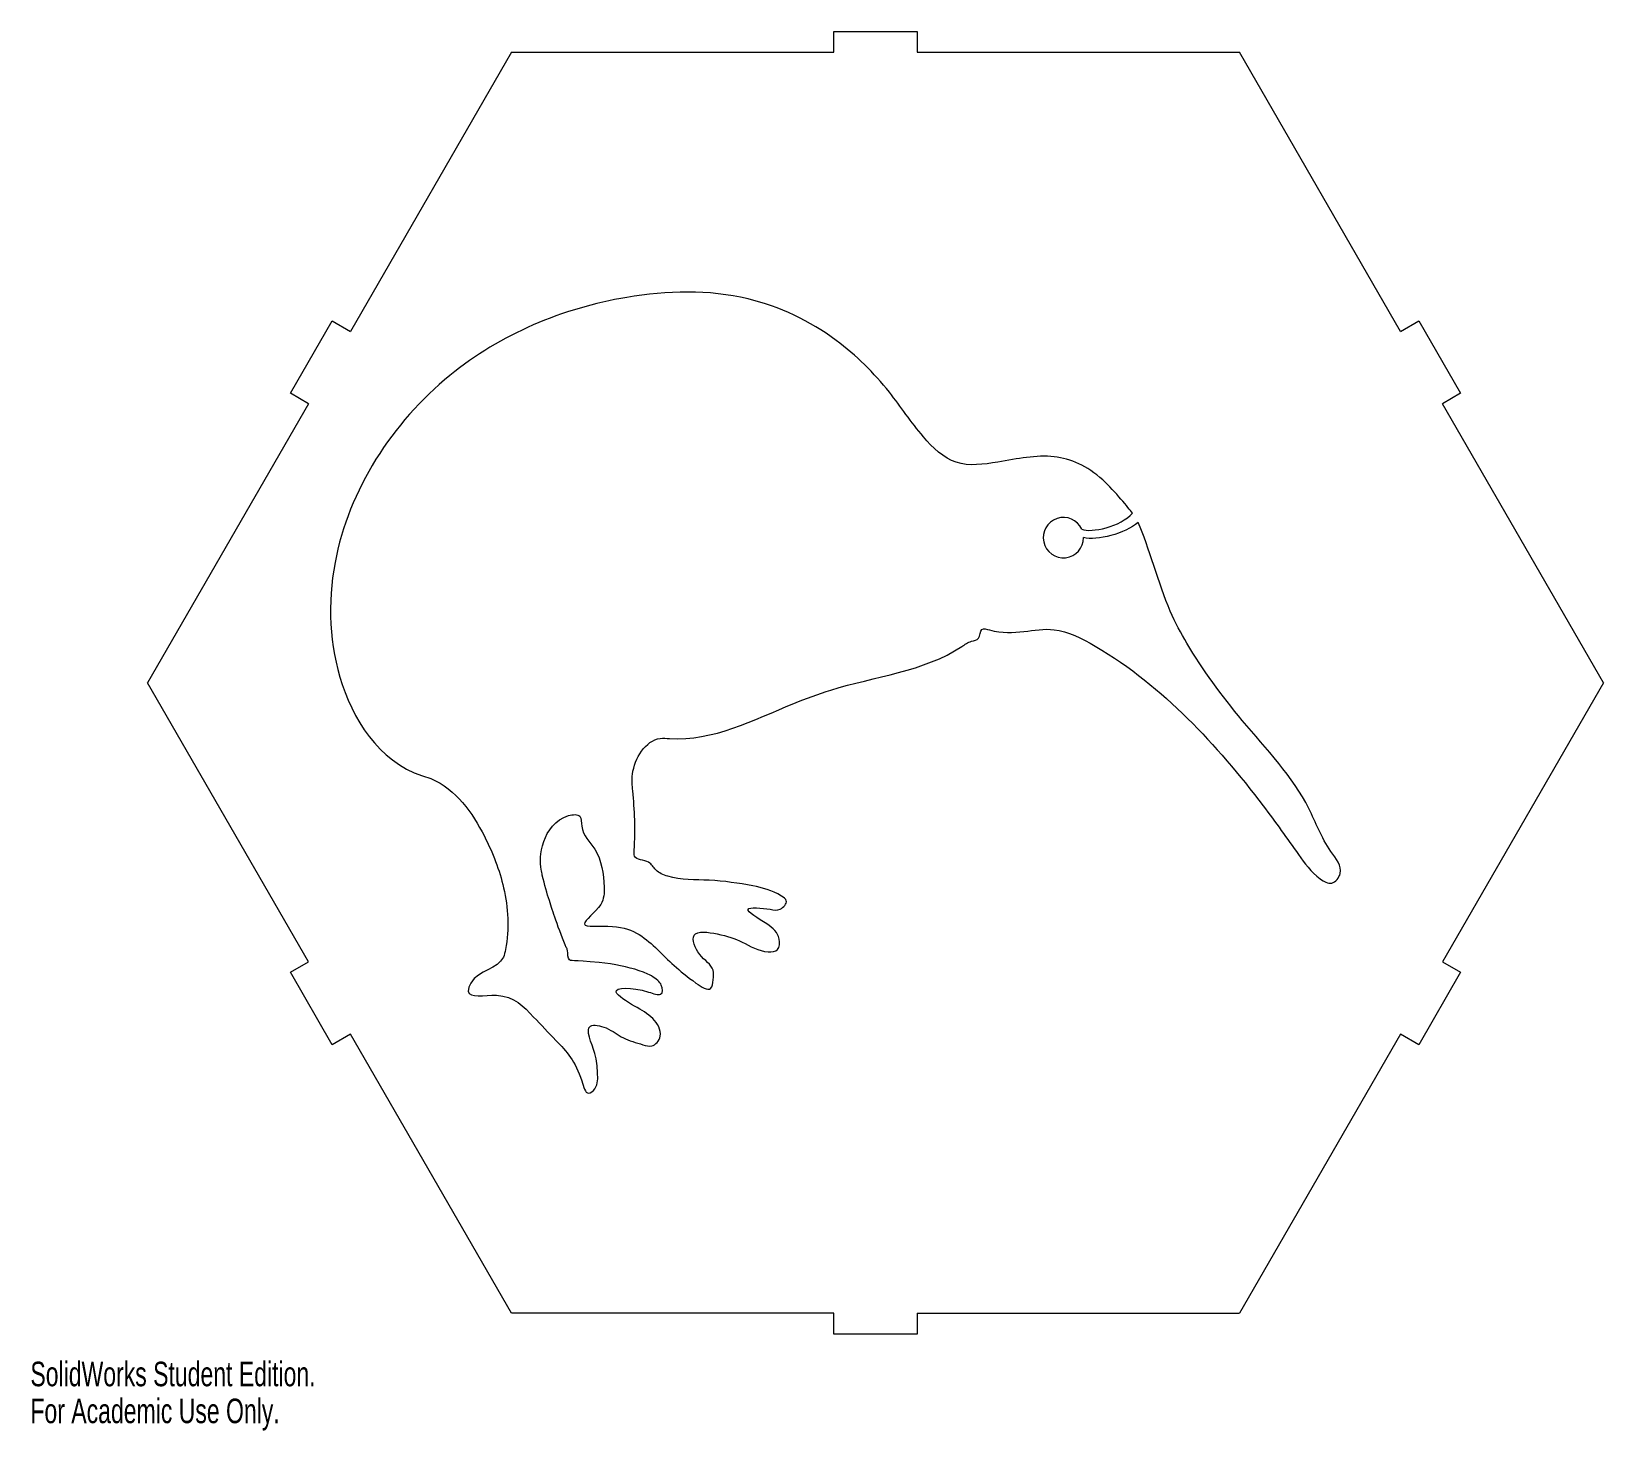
# Model space of a CAD drawing. Header units: millimetres. Extents: x 0 to 239, y 0 to 213.
import ezdxf

# ---------------------------------------------------------------- set-up
doc = ezdxf.new("R2010")
doc.units = ezdxf.units.MM
doc.styles.add('SLDTEXTSTYLE0', font='TXT', dxfattribs={"width": 0.7})

msp = doc.modelspace()

# ---------------------------------------------------------------- linework, layer by layer
at = {"color": 7, "linetype": 'Continuous', "lineweight": 15}
for p, q in [((122.08, 209.4), (122.08, 212.57)), ((122.08, 212.57), (134.78, 212.57)), ((134.78, 212.57), (134.78, 209.4)), ((73.12, 209.4), (48.63, 166.99)), ((73.12, 209.4), (122.08, 209.4)), ((134.78, 209.4), (183.75, 209.4)), ((208.23, 166.99), (183.75, 209.4)), ((39.53, 157.58), (45.88, 168.58)), ((45.88, 168.58), (48.63, 166.99)), ((208.23, 166.99), (210.98, 168.58)), ((210.98, 168.58), (217.33, 157.58)), ((42.28, 155.99), (17.8, 113.58)), ((42.28, 155.99), (39.53, 157.58)), ((217.33, 157.58), (214.58, 155.99)), ((239.07, 113.58), (214.58, 155.99)), ((42.28, 71.18), (17.8, 113.58)), ((239.07, 113.58), (214.58, 71.18)), ((39.53, 69.59), (42.28, 71.18)), ((45.88, 58.59), (39.53, 69.59)), ((217.33, 69.59), (210.98, 58.59)), ((214.58, 71.18), (217.33, 69.59)), ((48.63, 60.18), (45.88, 58.59)), ((73.12, 17.77), (48.63, 60.18)), ((208.23, 60.18), (183.75, 17.77)), ((210.98, 58.59), (208.23, 60.18)), ((122.08, 17.77), (73.12, 17.77)), ((122.08, 14.6), (122.08, 17.77)), ((134.78, 17.77), (134.78, 14.6)), ((134.78, 17.77), (183.75, 17.77)), ((134.78, 14.6), (122.08, 14.6))]:
    msp.add_line(p, q, dxfattribs=at)
msp.add_arc((156.99, 135.65), 3.07, 24.8296, 0, dxfattribs=at)
for points, knots in [([(167.48, 139.39), (166.86, 140.13), (162.58, 145.66), (155.61, 148.8), (147.86, 147.19), (140.41, 146.14), (134.91, 151.47), (130.27, 158.63), (121.94, 166.91), (108.14, 173.49), (86.71, 172.95), (60.83, 162.14), (44.67, 137.25), (45.71, 112.26), (53.76, 100.89), (60.87, 99.03)], [0, 0, 0, 0, 0.0347409, 0.0766961, 0.1206512, 0.1532359, 0.1857071, 0.2293725, 0.28732, 0.3632667, 0.457875, 0.6085495, 0.7798415, 0.8749383, 0.9791744, 0.9791744, 0.9791744, 0.9791744]), ([(88.18, 70.89), (83.03, 71.48), (81.49, 70.98), (81.76, 72.75), (81.07, 74.07), (79.7, 77.91), (78.86, 80.48), (78.05, 83.08), (77.5, 85.82), (77.25, 88.92), (80.08, 93.4), (83.84, 93.7), (83.56, 90.68), (86.6, 88.06), (87.27, 83.56), (87.15, 79.51), (82.14, 76.09), (90.79, 77.29), (95.49, 72.93), (98.87, 69.44), (103.49, 66.37), (103.79, 68.53), (103.95, 70.56), (101.51, 71.85), (99.86, 76.16), (104.93, 75.41), (108.24, 74.38), (111.01, 72.5), (113.87, 72.8), (113.94, 75.36), (112.12, 76.96), (107.19, 79.69), (111.99, 79.31), (113.93, 78.85), (115.32, 80.4), (112.98, 82.02), (109.22, 82.91), (103.25, 83.78), (98.24, 83.54), (95, 84.89), (94.05, 86.77), (91.63, 86.61), (92, 91.16), (91.77, 95.02), (91.17, 101.07), (93.84, 105.42), (103.3, 104.46), (111.79, 108.92), (126.21, 114.34), (136.38, 115.35), (142.76, 119.95), (144.41, 120.12), (144.26, 122.09), (149.24, 120.4), (154.54, 123), (165.47, 117.44), (176.11, 108.62), (185.78, 97.25), (191.96, 88.55), (194.9, 84.38), (197.85, 82.64), (199.86, 85.23), (196.47, 89.03), (193.64, 97.48), (184.36, 107.07), (177.05, 117.09), (172.08, 126.2), (169.97, 134.24), (168.33, 137.97)], [0, 0, 0, 0, 0.010884, 0.021416, 0.025798, 0.05339, 0.079222, 0.109463, 0.114788, 0.132465, 0.147607, 0.152359, 0.156591, 0.16783, 0.184314, 0.191793, 0.202513, 0.214527, 0.235831, 0.257443, 0.26405, 0.267901, 0.271907, 0.280727, 0.28914, 0.298951, 0.310082, 0.321855, 0.325888, 0.330369, 0.338658, 0.34868, 0.358097, 0.362253, 0.366695, 0.369518, 0.382407, 0.401035, 0.418661, 0.424312, 0.428795, 0.435292, 0.43773, 0.462921, 0.469982, 0.489072, 0.492995, 0.547638, 0.564262, 0.622692, 0.627322, 0.630594, 0.634624, 0.63786, 0.665153, 0.683887, 0.733546, 0.782421, 0.807867, 0.82159, 0.826813, 0.832155, 0.84224, 0.862724, 0.909421, 0.949606, 0.964933, 1, 1, 1, 1]), ([(60.87, 99.03), (64.73, 97.34), (68.79, 91.55), (72.44, 82.2), (72.81, 75.81), (71.58, 70.09), (67.53, 69.93), (65.94, 65.43), (72.61, 67.03), (76.03, 63.21), (80.53, 58.56), (83.26, 55.66), (84.41, 50.66), (86.33, 52.23), (86.15, 54.58), (86.03, 57.36), (83.69, 62.1), (87.98, 61.19), (90, 59.41), (92.47, 58.8), (94.67, 58.08), (96.36, 60.2), (94.51, 62.99), (92.04, 64.26), (87.1, 67.32), (91.97, 67.43), (96.2, 65.76), (96.09, 67.34), (95.42, 68.41), (93.11, 69.93), (90.23, 70.47), (88.18, 70.89)], [0, 0, 0, 0, 0.110719, 0.186734, 0.27225, 0.28339, 0.340707, 0.352557, 0.391957, 0.451384, 0.496152, 0.562698, 0.582162, 0.59255, 0.614897, 0.641946, 0.680335, 0.70216, 0.729788, 0.758509, 0.770814, 0.788681, 0.815188, 0.845837, 0.877665, 0.922366, 0.934721, 0.947645, 0.950834, 0.966607, 1, 1, 1, 1])]:
    msp.add_open_spline(points, degree=3, knots=knots, dxfattribs=at)
for points in [[(159.78, 136.94), (161.18, 136.32), (165.73, 137.28), (167.48, 139.39)], [(168.33, 137.97), (166.37, 136.22), (162.05, 135.17), (160.06, 135.65)]]:
    msp.add_open_spline(points, degree=3, dxfattribs=at)

# ---------------------------------------------------------------- texts
at = {"color": 7, "linetype": 'Continuous', "char_height": 3.7351, "attachment_point": 1, "style": 'SLDTEXTSTYLE0'}
for s, insert in [('SolidWorks Student Edition.', (0, 10.42)), ('For Academic Use Only.', (0, 4.81))]:
    msp.add_mtext(s, dxfattribs=dict(at, insert=insert))

doc.saveas('drawing.dxf')
